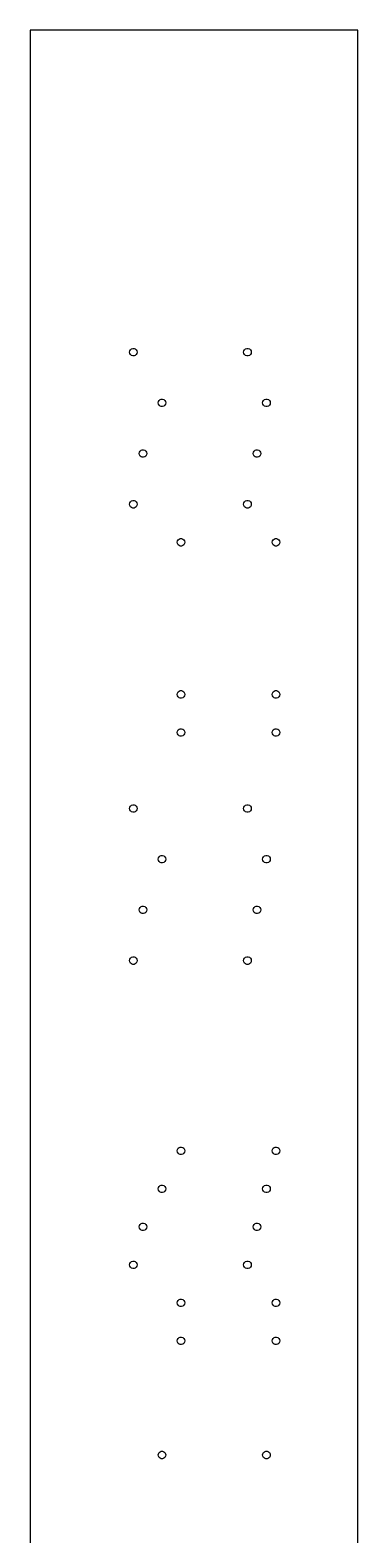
# Model space of a CAD drawing. Header units: metres. Extents: x 0 to 69, y 0 to 640.
# Drawn here: x 0 to 69, y 323.4 to 640 of the extents above; entities that cross this region are included whole.
import ezdxf

# ---------------------------------------------------------------- set-up
doc = ezdxf.new("R2010")
doc.units = ezdxf.units.M

msp = doc.modelspace()

# ---------------------------------------------------------------- linework, layer by layer
for p, q in [((69, 640), (0, 640)), ((0, 640), (0, 0)), ((69, 0), (69, 640)), ((21.35, 572.943), (21.6111, 573.038)), ((21.6111, 573.038), (21.8889, 573.038)), ((21.8889, 573.038), (22.15, 572.943)), ((45.35, 572.943), (45.6111, 573.038)), ((45.6111, 573.038), (45.8889, 573.038)), ((45.8889, 573.038), (46.15, 572.943)), ((20.95, 572.25), (20.9982, 572.524)), ((20.9982, 571.976), (20.95, 572.25)), ((20.9982, 572.524), (21.1372, 572.764)), ((21.1372, 571.736), (20.9982, 571.976)), ((21.1372, 572.764), (21.35, 572.943)), ((21.35, 571.557), (21.1372, 571.736)), ((21.6111, 571.462), (21.35, 571.557)), ((21.8889, 571.462), (21.6111, 571.462)), ((22.15, 571.557), (21.8889, 571.462)), ((22.15, 572.943), (22.3628, 572.764)), ((22.3628, 571.736), (22.15, 571.557)), ((22.3628, 572.764), (22.5018, 572.524)), ((22.5018, 571.976), (22.3628, 571.736)), ((22.5018, 572.524), (22.55, 572.25)), ((22.55, 572.25), (22.5018, 571.976)), ((44.95, 572.25), (44.9982, 572.524)), ((44.9982, 571.976), (44.95, 572.25)), ((44.9982, 572.524), (45.1372, 572.764)), ((45.1372, 571.736), (44.9982, 571.976)), ((45.1372, 572.764), (45.35, 572.943)), ((45.35, 571.557), (45.1372, 571.736)), ((45.6111, 571.462), (45.35, 571.557)), ((45.8889, 571.462), (45.6111, 571.462)), ((46.15, 571.557), (45.8889, 571.462)), ((46.15, 572.943), (46.3628, 572.764)), ((46.3628, 571.736), (46.15, 571.557)), ((46.3628, 572.764), (46.5018, 572.524)), ((46.5018, 571.976), (46.3628, 571.736)), ((46.5018, 572.524), (46.55, 572.25)), ((46.55, 572.25), (46.5018, 571.976)), ((26.95, 561.583), (26.9982, 561.857)), ((26.9982, 561.31), (26.95, 561.583)), ((26.9982, 561.857), (27.1372, 562.098)), ((27.1372, 561.069), (26.9982, 561.31)), ((27.1372, 562.098), (27.35, 562.276)), ((27.35, 560.89), (27.1372, 561.069)), ((27.35, 562.276), (27.6111, 562.371)), ((27.6111, 560.795), (27.35, 560.89)), ((27.6111, 562.371), (27.8889, 562.371)), ((27.8889, 560.795), (27.6111, 560.795)), ((27.8889, 562.371), (28.15, 562.276)), ((28.15, 560.89), (27.8889, 560.795)), ((28.15, 562.276), (28.3628, 562.098)), ((28.3628, 561.069), (28.15, 560.89)), ((28.3628, 562.098), (28.5018, 561.857)), ((28.5018, 561.31), (28.3628, 561.069)), ((28.5018, 561.857), (28.55, 561.583)), ((28.55, 561.583), (28.5018, 561.31)), ((48.95, 561.583), (48.9982, 561.857)), ((48.9982, 561.31), (48.95, 561.583)), ((48.9982, 561.857), (49.1372, 562.098)), ((49.1372, 561.069), (48.9982, 561.31)), ((49.1372, 562.098), (49.35, 562.276)), ((49.35, 560.89), (49.1372, 561.069)), ((49.35, 562.276), (49.6111, 562.371)), ((49.6111, 560.795), (49.35, 560.89)), ((49.6111, 562.371), (49.8889, 562.371)), ((49.8889, 560.795), (49.6111, 560.795)), ((49.8889, 562.371), (50.15, 562.276)), ((50.15, 560.89), (49.8889, 560.795)), ((50.15, 562.276), (50.3628, 562.098)), ((50.3628, 561.069), (50.15, 560.89)), ((50.3628, 562.098), (50.5018, 561.857)), ((50.5018, 561.31), (50.3628, 561.069)), ((50.5018, 561.857), (50.55, 561.583)), ((50.55, 561.583), (50.5018, 561.31)), ((22.95, 550.917), (22.9982, 551.19)), ((22.9982, 550.643), (22.95, 550.917)), ((22.9982, 551.19), (23.1372, 551.431)), ((23.1372, 551.431), (23.35, 551.609)), ((23.35, 551.609), (23.6111, 551.704)), ((23.6111, 551.704), (23.8889, 551.704)), ((23.8889, 551.704), (24.15, 551.609)), ((24.15, 551.609), (24.3628, 551.431)), ((24.3628, 551.431), (24.5018, 551.19)), ((24.5018, 551.19), (24.55, 550.917)), ((24.55, 550.917), (24.5018, 550.643)), ((46.95, 550.917), (46.9982, 551.19)), ((46.9982, 550.643), (46.95, 550.917)), ((46.9982, 551.19), (47.1372, 551.431)), ((47.1372, 551.431), (47.35, 551.609)), ((47.35, 551.609), (47.6111, 551.704)), ((47.6111, 551.704), (47.8889, 551.704)), ((47.8889, 551.704), (48.15, 551.609)), ((48.15, 551.609), (48.3628, 551.431)), ((48.3628, 551.431), (48.5018, 551.19)), ((48.5018, 551.19), (48.55, 550.917)), ((48.55, 550.917), (48.5018, 550.643)), ((23.1372, 550.402), (22.9982, 550.643)), ((23.35, 550.224), (23.1372, 550.402)), ((23.6111, 550.129), (23.35, 550.224)), ((23.8889, 550.129), (23.6111, 550.129)), ((24.15, 550.224), (23.8889, 550.129)), ((24.3628, 550.402), (24.15, 550.224)), ((24.5018, 550.643), (24.3628, 550.402)), ((47.1372, 550.402), (46.9982, 550.643)), ((47.35, 550.224), (47.1372, 550.402)), ((47.6111, 550.129), (47.35, 550.224)), ((47.8889, 550.129), (47.6111, 550.129)), ((48.15, 550.224), (47.8889, 550.129)), ((48.3628, 550.402), (48.15, 550.224)), ((48.5018, 550.643), (48.3628, 550.402)), ((20.95, 540.25), (20.9982, 540.524)), ((20.9982, 539.976), (20.95, 540.25)), ((20.9982, 540.524), (21.1372, 540.764)), ((21.1372, 539.736), (20.9982, 539.976)), ((21.1372, 540.764), (21.35, 540.943)), ((21.35, 539.557), (21.1372, 539.736)), ((21.35, 540.943), (21.6111, 541.038)), ((21.6111, 539.462), (21.35, 539.557)), ((21.6111, 541.038), (21.8889, 541.038)), ((21.8889, 539.462), (21.6111, 539.462)), ((21.8889, 541.038), (22.15, 540.943)), ((22.15, 539.557), (21.8889, 539.462)), ((22.15, 540.943), (22.3628, 540.764)), ((22.3628, 539.736), (22.15, 539.557)), ((22.3628, 540.764), (22.5018, 540.524)), ((22.5018, 539.976), (22.3628, 539.736)), ((22.5018, 540.524), (22.55, 540.25)), ((22.55, 540.25), (22.5018, 539.976)), ((44.95, 540.25), (44.9982, 540.524)), ((44.9982, 539.976), (44.95, 540.25)), ((44.9982, 540.524), (45.1372, 540.764)), ((45.1372, 539.736), (44.9982, 539.976)), ((45.1372, 540.764), (45.35, 540.943)), ((45.35, 539.557), (45.1372, 539.736)), ((45.35, 540.943), (45.6111, 541.038)), ((45.6111, 539.462), (45.35, 539.557)), ((45.6111, 541.038), (45.8889, 541.038)), ((45.8889, 539.462), (45.6111, 539.462)), ((45.8889, 541.038), (46.15, 540.943)), ((46.15, 539.557), (45.8889, 539.462)), ((46.15, 540.943), (46.3628, 540.764)), ((46.3628, 539.736), (46.15, 539.557)), ((46.3628, 540.764), (46.5018, 540.524)), ((46.5018, 539.976), (46.3628, 539.736)), ((46.5018, 540.524), (46.55, 540.25)), ((46.55, 540.25), (46.5018, 539.976)), ((30.95, 532.25), (30.9982, 532.524)), ((30.9982, 531.976), (30.95, 532.25)), ((30.9982, 532.524), (31.1372, 532.764)), ((31.1372, 531.736), (30.9982, 531.976)), ((31.1372, 532.764), (31.35, 532.943)), ((31.35, 532.943), (31.6111, 533.038)), ((31.6111, 533.038), (31.8889, 533.038)), ((31.8889, 533.038), (32.15, 532.943)), ((32.15, 532.943), (32.3628, 532.764)), ((32.3628, 532.764), (32.5018, 532.524)), ((32.5018, 531.976), (32.3628, 531.736)), ((32.5018, 532.524), (32.55, 532.25)), ((32.55, 532.25), (32.5018, 531.976)), ((50.95, 532.25), (50.9982, 532.524)), ((50.9982, 531.976), (50.95, 532.25)), ((50.9982, 532.524), (51.1372, 532.764)), ((51.1372, 531.736), (50.9982, 531.976)), ((51.1372, 532.764), (51.35, 532.943)), ((51.35, 532.943), (51.6111, 533.038)), ((51.6111, 533.038), (51.8889, 533.038)), ((51.8889, 533.038), (52.15, 532.943)), ((52.15, 532.943), (52.3628, 532.764)), ((52.3628, 532.764), (52.5018, 532.524)), ((52.5018, 531.976), (52.3628, 531.736)), ((52.5018, 532.524), (52.55, 532.25)), ((52.55, 532.25), (52.5018, 531.976)), ((31.35, 531.557), (31.1372, 531.736)), ((31.6111, 531.462), (31.35, 531.557)), ((31.8889, 531.462), (31.6111, 531.462)), ((32.15, 531.557), (31.8889, 531.462)), ((32.3628, 531.736), (32.15, 531.557)), ((51.35, 531.557), (51.1372, 531.736)), ((51.6111, 531.462), (51.35, 531.557)), ((51.8889, 531.462), (51.6111, 531.462)), ((52.15, 531.557), (51.8889, 531.462)), ((52.3628, 531.736), (52.15, 531.557)), ((30.95, 500.25), (30.9982, 500.524)), ((30.9982, 499.976), (30.95, 500.25)), ((30.9982, 500.524), (31.1372, 500.764)), ((31.1372, 500.764), (31.35, 500.943)), ((31.35, 500.943), (31.6111, 501.038)), ((31.6111, 501.038), (31.8889, 501.038)), ((31.8889, 501.038), (32.15, 500.943)), ((32.15, 500.943), (32.3628, 500.764)), ((32.3628, 500.764), (32.5018, 500.524)), ((32.5018, 500.524), (32.55, 500.25)), ((32.55, 500.25), (32.5018, 499.976)), ((50.95, 500.25), (50.9982, 500.524)), ((50.9982, 499.976), (50.95, 500.25)), ((50.9982, 500.524), (51.1372, 500.764)), ((51.1372, 500.764), (51.35, 500.943)), ((51.35, 500.943), (51.6111, 501.038)), ((51.6111, 501.038), (51.8889, 501.038)), ((51.8889, 501.038), (52.15, 500.943)), ((52.15, 500.943), (52.3628, 500.764)), ((52.3628, 500.764), (52.5018, 500.524)), ((52.5018, 500.524), (52.55, 500.25)), ((52.55, 500.25), (52.5018, 499.976)), ((31.1372, 499.736), (30.9982, 499.976)), ((31.35, 499.557), (31.1372, 499.736)), ((31.6111, 499.462), (31.35, 499.557)), ((31.8889, 499.462), (31.6111, 499.462)), ((32.15, 499.557), (31.8889, 499.462)), ((32.3628, 499.736), (32.15, 499.557)), ((32.5018, 499.976), (32.3628, 499.736)), ((51.1372, 499.736), (50.9982, 499.976)), ((51.35, 499.557), (51.1372, 499.736)), ((51.6111, 499.462), (51.35, 499.557)), ((51.8889, 499.462), (51.6111, 499.462)), ((52.15, 499.557), (51.8889, 499.462)), ((52.3628, 499.736), (52.15, 499.557)), ((52.5018, 499.976), (52.3628, 499.736)), ((30.95, 492.25), (30.9982, 492.524)), ((30.9982, 491.976), (30.95, 492.25)), ((30.9982, 492.524), (31.1372, 492.764)), ((31.1372, 491.736), (30.9982, 491.976)), ((31.1372, 492.764), (31.35, 492.943)), ((31.35, 491.557), (31.1372, 491.736)), ((31.35, 492.943), (31.6111, 493.038)), ((31.6111, 491.462), (31.35, 491.557)), ((31.6111, 493.038), (31.8889, 493.038)), ((31.8889, 491.462), (31.6111, 491.462)), ((31.8889, 493.038), (32.15, 492.943)), ((32.15, 491.557), (31.8889, 491.462)), ((32.15, 492.943), (32.3628, 492.764)), ((32.3628, 491.736), (32.15, 491.557)), ((32.3628, 492.764), (32.5018, 492.524)), ((32.5018, 491.976), (32.3628, 491.736)), ((32.5018, 492.524), (32.55, 492.25)), ((32.55, 492.25), (32.5018, 491.976)), ((50.95, 492.25), (50.9982, 492.524)), ((50.9982, 491.976), (50.95, 492.25)), ((50.9982, 492.524), (51.1372, 492.764)), ((51.1372, 491.736), (50.9982, 491.976)), ((51.1372, 492.764), (51.35, 492.943)), ((51.35, 491.557), (51.1372, 491.736)), ((51.35, 492.943), (51.6111, 493.038)), ((51.6111, 491.462), (51.35, 491.557)), ((51.6111, 493.038), (51.8889, 493.038)), ((51.8889, 491.462), (51.6111, 491.462)), ((51.8889, 493.038), (52.15, 492.943)), ((52.15, 491.557), (51.8889, 491.462)), ((52.15, 492.943), (52.3628, 492.764)), ((52.3628, 491.736), (52.15, 491.557)), ((52.3628, 492.764), (52.5018, 492.524)), ((52.5018, 491.976), (52.3628, 491.736)), ((52.5018, 492.524), (52.55, 492.25)), ((52.55, 492.25), (52.5018, 491.976)), ((20.95, 476.25), (20.9982, 476.524)), ((20.9982, 475.976), (20.95, 476.25)), ((20.9982, 476.524), (21.1372, 476.764)), ((21.1372, 475.736), (20.9982, 475.976)), ((21.1372, 476.764), (21.35, 476.943)), ((21.35, 475.557), (21.1372, 475.736)), ((21.35, 476.943), (21.6111, 477.038)), ((21.6111, 475.462), (21.35, 475.557)), ((21.6111, 477.038), (21.8889, 477.038)), ((21.8889, 475.462), (21.6111, 475.462)), ((21.8889, 477.038), (22.15, 476.943)), ((22.15, 475.557), (21.8889, 475.462)), ((22.15, 476.943), (22.3628, 476.764)), ((22.3628, 475.736), (22.15, 475.557)), ((22.3628, 476.764), (22.5018, 476.524)), ((22.5018, 475.976), (22.3628, 475.736)), ((22.5018, 476.524), (22.55, 476.25)), ((22.55, 476.25), (22.5018, 475.976)), ((44.95, 476.25), (44.9982, 476.524)), ((44.9982, 475.976), (44.95, 476.25)), ((44.9982, 476.524), (45.1372, 476.764)), ((45.1372, 475.736), (44.9982, 475.976)), ((45.1372, 476.764), (45.35, 476.943)), ((45.35, 475.557), (45.1372, 475.736)), ((45.35, 476.943), (45.6111, 477.038)), ((45.6111, 475.462), (45.35, 475.557)), ((45.6111, 477.038), (45.8889, 477.038)), ((45.8889, 475.462), (45.6111, 475.462)), ((45.8889, 477.038), (46.15, 476.943)), ((46.15, 475.557), (45.8889, 475.462)), ((46.15, 476.943), (46.3628, 476.764)), ((46.3628, 475.736), (46.15, 475.557)), ((46.3628, 476.764), (46.5018, 476.524)), ((46.5018, 475.976), (46.3628, 475.736)), ((46.5018, 476.524), (46.55, 476.25)), ((46.55, 476.25), (46.5018, 475.976)), ((26.95, 465.583), (26.9982, 465.857)), ((26.9982, 465.31), (26.95, 465.583)), ((26.9982, 465.857), (27.1372, 466.098)), ((27.1372, 466.098), (27.35, 466.276)), ((27.35, 466.276), (27.6111, 466.371)), ((27.6111, 466.371), (27.8889, 466.371)), ((27.8889, 466.371), (28.15, 466.276)), ((28.15, 466.276), (28.3628, 466.098)), ((28.3628, 466.098), (28.5018, 465.857)), ((28.5018, 465.857), (28.55, 465.583)), ((28.55, 465.583), (28.5018, 465.31)), ((48.95, 465.583), (48.9982, 465.857)), ((48.9982, 465.31), (48.95, 465.583)), ((48.9982, 465.857), (49.1372, 466.098)), ((49.1372, 466.098), (49.35, 466.276)), ((49.35, 466.276), (49.6111, 466.371)), ((49.6111, 466.371), (49.8889, 466.371)), ((49.8889, 466.371), (50.15, 466.276)), ((50.15, 466.276), (50.3628, 466.098)), ((50.3628, 466.098), (50.5018, 465.857)), ((50.5018, 465.857), (50.55, 465.583)), ((50.55, 465.583), (50.5018, 465.31)), ((27.1372, 465.069), (26.9982, 465.31)), ((27.35, 464.89), (27.1372, 465.069)), ((27.6111, 464.795), (27.35, 464.89)), ((27.8889, 464.795), (27.6111, 464.795)), ((28.15, 464.89), (27.8889, 464.795)), ((28.3628, 465.069), (28.15, 464.89)), ((28.5018, 465.31), (28.3628, 465.069)), ((49.1372, 465.069), (48.9982, 465.31)), ((49.35, 464.89), (49.1372, 465.069)), ((49.6111, 464.795), (49.35, 464.89)), ((49.8889, 464.795), (49.6111, 464.795)), ((50.15, 464.89), (49.8889, 464.795)), ((50.3628, 465.069), (50.15, 464.89)), ((50.5018, 465.31), (50.3628, 465.069)), ((22.95, 454.917), (22.9982, 455.19)), ((22.9982, 454.643), (22.95, 454.917)), ((22.9982, 455.19), (23.1372, 455.431)), ((23.1372, 454.402), (22.9982, 454.643)), ((23.1372, 455.431), (23.35, 455.609)), ((23.35, 454.224), (23.1372, 454.402)), ((23.35, 455.609), (23.6111, 455.704)), ((23.6111, 454.129), (23.35, 454.224)), ((23.6111, 455.704), (23.8889, 455.704)), ((23.8889, 454.129), (23.6111, 454.129)), ((23.8889, 455.704), (24.15, 455.609)), ((24.15, 454.224), (23.8889, 454.129)), ((24.15, 455.609), (24.3628, 455.431)), ((24.3628, 454.402), (24.15, 454.224)), ((24.3628, 455.431), (24.5018, 455.19)), ((24.5018, 454.643), (24.3628, 454.402)), ((24.5018, 455.19), (24.55, 454.917)), ((24.55, 454.917), (24.5018, 454.643)), ((46.95, 454.917), (46.9982, 455.19)), ((46.9982, 454.643), (46.95, 454.917)), ((46.9982, 455.19), (47.1372, 455.431)), ((47.1372, 454.402), (46.9982, 454.643)), ((47.1372, 455.431), (47.35, 455.609)), ((47.35, 454.224), (47.1372, 454.402)), ((47.35, 455.609), (47.6111, 455.704)), ((47.6111, 454.129), (47.35, 454.224)), ((47.6111, 455.704), (47.8889, 455.704)), ((47.8889, 454.129), (47.6111, 454.129)), ((47.8889, 455.704), (48.15, 455.609)), ((48.15, 454.224), (47.8889, 454.129)), ((48.15, 455.609), (48.3628, 455.431)), ((48.3628, 454.402), (48.15, 454.224)), ((48.3628, 455.431), (48.5018, 455.19)), ((48.5018, 454.643), (48.3628, 454.402)), ((48.5018, 455.19), (48.55, 454.917)), ((48.55, 454.917), (48.5018, 454.643)), ((20.95, 444.25), (20.9982, 444.524)), ((20.9982, 443.976), (20.95, 444.25)), ((20.9982, 444.524), (21.1372, 444.764)), ((21.1372, 443.736), (20.9982, 443.976)), ((21.1372, 444.764), (21.35, 444.943)), ((21.35, 443.557), (21.1372, 443.736)), ((21.35, 444.943), (21.6111, 445.038)), ((21.6111, 443.462), (21.35, 443.557)), ((21.6111, 445.038), (21.8889, 445.038)), ((21.8889, 443.462), (21.6111, 443.462)), ((21.8889, 445.038), (22.15, 444.943)), ((22.15, 443.557), (21.8889, 443.462)), ((22.15, 444.943), (22.3628, 444.764)), ((22.3628, 443.736), (22.15, 443.557)), ((22.3628, 444.764), (22.5018, 444.524)), ((22.5018, 443.976), (22.3628, 443.736)), ((22.5018, 444.524), (22.55, 444.25)), ((22.55, 444.25), (22.5018, 443.976)), ((44.95, 444.25), (44.9982, 444.524)), ((44.9982, 443.976), (44.95, 444.25)), ((44.9982, 444.524), (45.1372, 444.764)), ((45.1372, 443.736), (44.9982, 443.976)), ((45.1372, 444.764), (45.35, 444.943)), ((45.35, 443.557), (45.1372, 443.736)), ((45.35, 444.943), (45.6111, 445.038)), ((45.6111, 443.462), (45.35, 443.557)), ((45.6111, 445.038), (45.8889, 445.038)), ((45.8889, 443.462), (45.6111, 443.462)), ((45.8889, 445.038), (46.15, 444.943)), ((46.15, 443.557), (45.8889, 443.462)), ((46.15, 444.943), (46.3628, 444.764)), ((46.3628, 443.736), (46.15, 443.557)), ((46.3628, 444.764), (46.5018, 444.524)), ((46.5018, 443.976), (46.3628, 443.736)), ((46.5018, 444.524), (46.55, 444.25)), ((46.55, 444.25), (46.5018, 443.976)), ((30.95, 404.25), (30.9982, 404.524)), ((30.9982, 403.976), (30.95, 404.25)), ((30.9982, 404.524), (31.1372, 404.764)), ((31.1372, 403.736), (30.9982, 403.976)), ((31.1372, 404.764), (31.35, 404.943)), ((31.35, 403.557), (31.1372, 403.736)), ((31.35, 404.943), (31.6111, 405.038)), ((31.6111, 403.462), (31.35, 403.557)), ((31.6111, 405.038), (31.8889, 405.038)), ((31.8889, 403.462), (31.6111, 403.462)), ((31.8889, 405.038), (32.15, 404.943)), ((32.15, 403.557), (31.8889, 403.462)), ((32.15, 404.943), (32.3628, 404.764)), ((32.3628, 403.736), (32.15, 403.557)), ((32.3628, 404.764), (32.5018, 404.524)), ((32.5018, 403.976), (32.3628, 403.736)), ((32.5018, 404.524), (32.55, 404.25)), ((32.55, 404.25), (32.5018, 403.976)), ((50.95, 404.25), (50.9982, 404.524)), ((50.9982, 403.976), (50.95, 404.25)), ((50.9982, 404.524), (51.1372, 404.764)), ((51.1372, 403.736), (50.9982, 403.976)), ((51.1372, 404.764), (51.35, 404.943)), ((51.35, 403.557), (51.1372, 403.736)), ((51.35, 404.943), (51.6111, 405.038)), ((51.6111, 403.462), (51.35, 403.557)), ((51.6111, 405.038), (51.8889, 405.038)), ((51.8889, 403.462), (51.6111, 403.462)), ((51.8889, 405.038), (52.15, 404.943)), ((52.15, 403.557), (51.8889, 403.462)), ((52.15, 404.943), (52.3628, 404.764)), ((52.3628, 403.736), (52.15, 403.557)), ((52.3628, 404.764), (52.5018, 404.524)), ((52.5018, 403.976), (52.3628, 403.736)), ((52.5018, 404.524), (52.55, 404.25)), ((52.55, 404.25), (52.5018, 403.976)), ((26.95, 396.25), (26.9982, 396.524)), ((26.9982, 395.976), (26.95, 396.25)), ((26.9982, 396.524), (27.1372, 396.764)), ((27.1372, 395.736), (26.9982, 395.976)), ((27.1372, 396.764), (27.35, 396.943)), ((27.35, 395.557), (27.1372, 395.736)), ((27.35, 396.943), (27.6111, 397.038)), ((27.6111, 397.038), (27.8889, 397.038)), ((27.8889, 397.038), (28.15, 396.943)), ((28.15, 396.943), (28.3628, 396.764)), ((28.3628, 395.736), (28.15, 395.557)), ((28.3628, 396.764), (28.5018, 396.524)), ((28.5018, 395.976), (28.3628, 395.736)), ((28.5018, 396.524), (28.55, 396.25)), ((28.55, 396.25), (28.5018, 395.976)), ((48.95, 396.25), (48.9982, 396.524)), ((48.9982, 395.976), (48.95, 396.25)), ((48.9982, 396.524), (49.1372, 396.764)), ((49.1372, 395.736), (48.9982, 395.976)), ((49.1372, 396.764), (49.35, 396.943)), ((49.35, 395.557), (49.1372, 395.736)), ((49.35, 396.943), (49.6111, 397.038)), ((49.6111, 397.038), (49.8889, 397.038)), ((49.8889, 397.038), (50.15, 396.943)), ((50.15, 396.943), (50.3628, 396.764)), ((50.3628, 395.736), (50.15, 395.557)), ((50.3628, 396.764), (50.5018, 396.524)), ((50.5018, 395.976), (50.3628, 395.736)), ((50.5018, 396.524), (50.55, 396.25)), ((50.55, 396.25), (50.5018, 395.976)), ((27.6111, 395.462), (27.35, 395.557)), ((27.8889, 395.462), (27.6111, 395.462)), ((28.15, 395.557), (27.8889, 395.462)), ((49.6111, 395.462), (49.35, 395.557)), ((49.8889, 395.462), (49.6111, 395.462)), ((50.15, 395.557), (49.8889, 395.462)), ((22.95, 388.25), (22.9982, 388.524)), ((22.9982, 387.976), (22.95, 388.25)), ((22.9982, 388.524), (23.1372, 388.764)), ((23.1372, 387.736), (22.9982, 387.976)), ((23.1372, 388.764), (23.35, 388.943)), ((23.35, 387.557), (23.1372, 387.736)), ((23.35, 388.943), (23.6111, 389.038)), ((23.6111, 387.462), (23.35, 387.557)), ((23.6111, 389.038), (23.8889, 389.038)), ((23.8889, 387.462), (23.6111, 387.462)), ((23.8889, 389.038), (24.15, 388.943)), ((24.15, 387.557), (23.8889, 387.462)), ((24.15, 388.943), (24.3628, 388.764)), ((24.3628, 387.736), (24.15, 387.557)), ((24.3628, 388.764), (24.5018, 388.524)), ((24.5018, 387.976), (24.3628, 387.736)), ((24.5018, 388.524), (24.55, 388.25)), ((24.55, 388.25), (24.5018, 387.976)), ((46.95, 388.25), (46.9982, 388.524)), ((46.9982, 387.976), (46.95, 388.25)), ((46.9982, 388.524), (47.1372, 388.764)), ((47.1372, 387.736), (46.9982, 387.976)), ((47.1372, 388.764), (47.35, 388.943)), ((47.35, 387.557), (47.1372, 387.736)), ((47.35, 388.943), (47.6111, 389.038)), ((47.6111, 387.462), (47.35, 387.557)), ((47.6111, 389.038), (47.8889, 389.038)), ((47.8889, 387.462), (47.6111, 387.462)), ((47.8889, 389.038), (48.15, 388.943)), ((48.15, 387.557), (47.8889, 387.462)), ((48.15, 388.943), (48.3628, 388.764)), ((48.3628, 387.736), (48.15, 387.557)), ((48.3628, 388.764), (48.5018, 388.524)), ((48.5018, 387.976), (48.3628, 387.736)), ((48.5018, 388.524), (48.55, 388.25)), ((48.55, 388.25), (48.5018, 387.976)), ((20.95, 380.25), (20.9982, 380.524)), ((20.9982, 379.976), (20.95, 380.25)), ((20.9982, 380.524), (21.1372, 380.764)), ((21.1372, 379.736), (20.9982, 379.976)), ((21.1372, 380.764), (21.35, 380.943)), ((21.35, 380.943), (21.6111, 381.038)), ((21.6111, 381.038), (21.8889, 381.038)), ((21.8889, 381.038), (22.15, 380.943)), ((22.15, 380.943), (22.3628, 380.764)), ((22.3628, 380.764), (22.5018, 380.524)), ((22.5018, 379.976), (22.3628, 379.736)), ((22.5018, 380.524), (22.55, 380.25)), ((22.55, 380.25), (22.5018, 379.976)), ((44.95, 380.25), (44.9982, 380.524)), ((44.9982, 379.976), (44.95, 380.25)), ((44.9982, 380.524), (45.1372, 380.764)), ((45.1372, 379.736), (44.9982, 379.976)), ((45.1372, 380.764), (45.35, 380.943)), ((45.35, 380.943), (45.6111, 381.038)), ((45.6111, 381.038), (45.8889, 381.038)), ((45.8889, 381.038), (46.15, 380.943)), ((46.15, 380.943), (46.3628, 380.764)), ((46.3628, 380.764), (46.5018, 380.524)), ((46.5018, 379.976), (46.3628, 379.736)), ((46.5018, 380.524), (46.55, 380.25)), ((46.55, 380.25), (46.5018, 379.976)), ((21.35, 379.557), (21.1372, 379.736)), ((21.6111, 379.462), (21.35, 379.557)), ((21.8889, 379.462), (21.6111, 379.462)), ((22.15, 379.557), (21.8889, 379.462)), ((22.3628, 379.736), (22.15, 379.557)), ((45.35, 379.557), (45.1372, 379.736)), ((45.6111, 379.462), (45.35, 379.557)), ((45.8889, 379.462), (45.6111, 379.462)), ((46.15, 379.557), (45.8889, 379.462)), ((46.3628, 379.736), (46.15, 379.557)), ((30.95, 372.25), (30.9982, 372.524)), ((30.9982, 371.976), (30.95, 372.25)), ((30.9982, 372.524), (31.1372, 372.764)), ((31.1372, 371.736), (30.9982, 371.976)), ((31.1372, 372.764), (31.35, 372.943)), ((31.35, 371.557), (31.1372, 371.736)), ((31.35, 372.943), (31.6111, 373.038)), ((31.6111, 371.462), (31.35, 371.557)), ((31.6111, 373.038), (31.8889, 373.038)), ((31.8889, 371.462), (31.6111, 371.462)), ((31.8889, 373.038), (32.15, 372.943)), ((32.15, 371.557), (31.8889, 371.462)), ((32.15, 372.943), (32.3628, 372.764)), ((32.3628, 371.736), (32.15, 371.557)), ((32.3628, 372.764), (32.5018, 372.524)), ((32.5018, 371.976), (32.3628, 371.736)), ((32.5018, 372.524), (32.55, 372.25)), ((32.55, 372.25), (32.5018, 371.976)), ((50.95, 372.25), (50.9982, 372.524)), ((50.9982, 371.976), (50.95, 372.25)), ((50.9982, 372.524), (51.1372, 372.764)), ((51.1372, 371.736), (50.9982, 371.976)), ((51.1372, 372.764), (51.35, 372.943)), ((51.35, 371.557), (51.1372, 371.736)), ((51.35, 372.943), (51.6111, 373.038)), ((51.6111, 371.462), (51.35, 371.557)), ((51.6111, 373.038), (51.8889, 373.038)), ((51.8889, 371.462), (51.6111, 371.462)), ((51.8889, 373.038), (52.15, 372.943)), ((52.15, 371.557), (51.8889, 371.462)), ((52.15, 372.943), (52.3628, 372.764)), ((52.3628, 371.736), (52.15, 371.557)), ((52.3628, 372.764), (52.5018, 372.524)), ((52.5018, 371.976), (52.3628, 371.736)), ((52.5018, 372.524), (52.55, 372.25)), ((52.55, 372.25), (52.5018, 371.976)), ((30.95, 364.25), (30.9982, 364.524)), ((30.9982, 363.976), (30.95, 364.25)), ((30.9982, 364.524), (31.1372, 364.764)), ((31.1372, 364.764), (31.35, 364.943)), ((31.35, 364.943), (31.6111, 365.038)), ((31.6111, 365.038), (31.8889, 365.038)), ((31.8889, 365.038), (32.15, 364.943)), ((32.15, 364.943), (32.3628, 364.764)), ((32.3628, 364.764), (32.5018, 364.524)), ((32.5018, 364.524), (32.55, 364.25)), ((32.55, 364.25), (32.5018, 363.976)), ((50.95, 364.25), (50.9982, 364.524)), ((50.9982, 363.976), (50.95, 364.25)), ((50.9982, 364.524), (51.1372, 364.764)), ((51.1372, 364.764), (51.35, 364.943)), ((51.35, 364.943), (51.6111, 365.038)), ((51.6111, 365.038), (51.8889, 365.038)), ((51.8889, 365.038), (52.15, 364.943)), ((52.15, 364.943), (52.3628, 364.764)), ((52.3628, 364.764), (52.5018, 364.524)), ((52.5018, 364.524), (52.55, 364.25)), ((52.55, 364.25), (52.5018, 363.976)), ((31.1372, 363.736), (30.9982, 363.976)), ((31.35, 363.557), (31.1372, 363.736)), ((31.6111, 363.462), (31.35, 363.557)), ((31.8889, 363.462), (31.6111, 363.462)), ((32.15, 363.557), (31.8889, 363.462)), ((32.3628, 363.736), (32.15, 363.557)), ((32.5018, 363.976), (32.3628, 363.736)), ((51.1372, 363.736), (50.9982, 363.976)), ((51.35, 363.557), (51.1372, 363.736)), ((51.6111, 363.462), (51.35, 363.557)), ((51.8889, 363.462), (51.6111, 363.462)), ((52.15, 363.557), (51.8889, 363.462)), ((52.3628, 363.736), (52.15, 363.557)), ((52.5018, 363.976), (52.3628, 363.736)), ((26.95, 340.25), (26.9982, 340.524)), ((26.9982, 339.976), (26.95, 340.25)), ((26.9982, 340.524), (27.1372, 340.764)), ((27.1372, 339.736), (26.9982, 339.976)), ((27.1372, 340.764), (27.35, 340.943)), ((27.35, 339.557), (27.1372, 339.736)), ((27.35, 340.943), (27.6111, 341.038)), ((27.6111, 339.462), (27.35, 339.557)), ((27.6111, 341.038), (27.8889, 341.038)), ((27.8889, 339.462), (27.6111, 339.462)), ((27.8889, 341.038), (28.15, 340.943)), ((28.15, 339.557), (27.8889, 339.462)), ((28.15, 340.943), (28.3628, 340.764)), ((28.3628, 339.736), (28.15, 339.557)), ((28.3628, 340.764), (28.5018, 340.524)), ((28.5018, 339.976), (28.3628, 339.736)), ((28.5018, 340.524), (28.55, 340.25)), ((28.55, 340.25), (28.5018, 339.976)), ((48.95, 340.25), (48.9982, 340.524)), ((48.9982, 339.976), (48.95, 340.25)), ((48.9982, 340.524), (49.1372, 340.764)), ((49.1372, 339.736), (48.9982, 339.976)), ((49.1372, 340.764), (49.35, 340.943)), ((49.35, 339.557), (49.1372, 339.736)), ((49.35, 340.943), (49.6111, 341.038)), ((49.6111, 339.462), (49.35, 339.557)), ((49.6111, 341.038), (49.8889, 341.038)), ((49.8889, 339.462), (49.6111, 339.462)), ((49.8889, 341.038), (50.15, 340.943)), ((50.15, 339.557), (49.8889, 339.462)), ((50.15, 340.943), (50.3628, 340.764)), ((50.3628, 339.736), (50.15, 339.557)), ((50.3628, 340.764), (50.5018, 340.524)), ((50.5018, 339.976), (50.3628, 339.736)), ((50.5018, 340.524), (50.55, 340.25)), ((50.55, 340.25), (50.5018, 339.976))]:
    msp.add_line(p, q)

doc.saveas('drawing.dxf')
